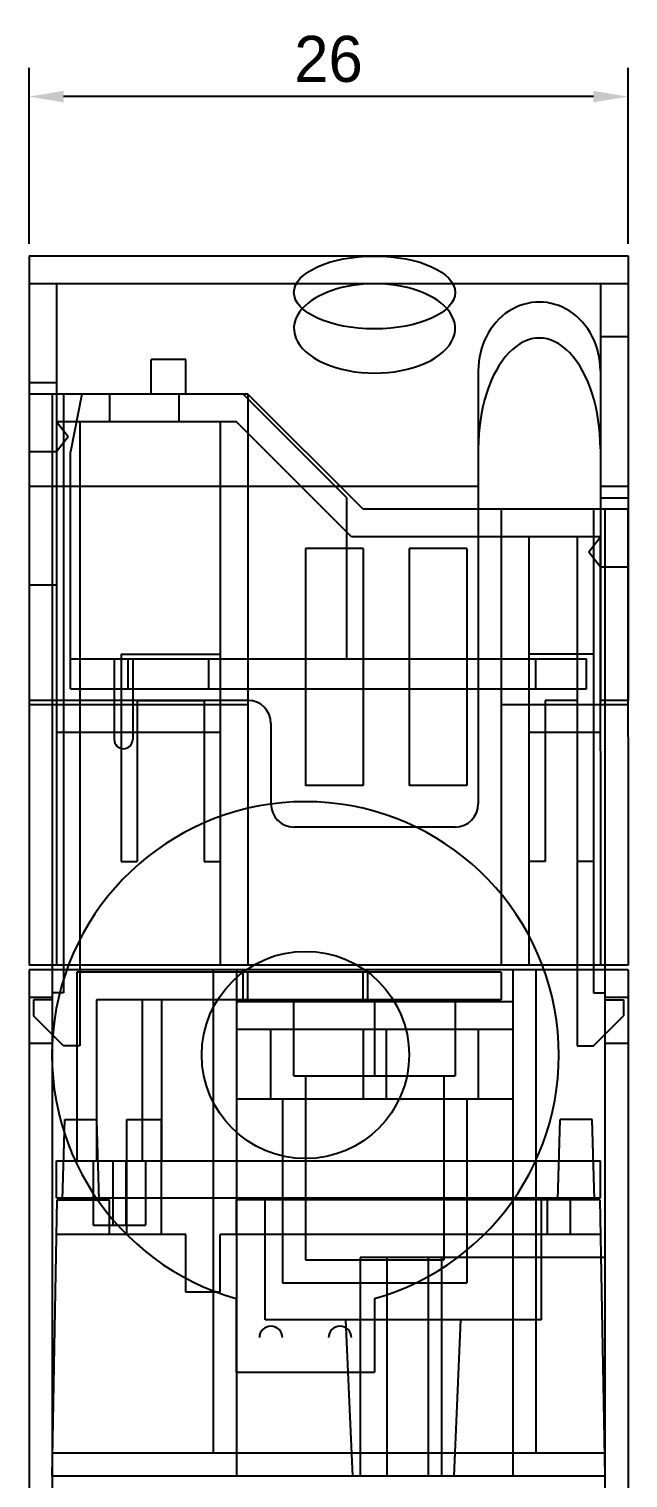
# Model space of a CAD drawing. Header units: millimetres. Extents: x 1406 to 2636, y 2148 to 2456.
# Drawn here: x 2091.3 to 2117.3, y 2245.1 to 2308 of the extents above; entities that cross this region are included whole.
import ezdxf

# ---------------------------------------------------------------- set-up
doc = ezdxf.new("R2010")
doc.units = ezdxf.units.MM
for name, color, linetype in [('Bus-Bar', 7, 'Continuous'), ('CASE-COVER', 7, 'Continuous'), ('CASE-상', 7, 'Continuous'), ('CASE-하', 7, 'Continuous'), ('CT', 7, 'Continuous'), ('PCB', 7, 'Continuous'), ('SCR', 7, 'Continuous'), ('단자대', 7, 'Continuous')]:
    doc.layers.add(name, color=color, linetype=linetype)
doc.dimstyles.new('ISO-25', dxfattribs={"dimtxt": 2, "dimasz": 1.5, "dimexe": 1.25, "dimexo": 0.625, "dimtad": 1, "dimtxsty": 'Standard', "dimcen": 2.5, "dimclrd": 6, "dimclre": 6, "dimclrt": 1, "dimazin": 0, "dimtfac": 1, "dimtmove": 0, "dimatfit": 3, "dimfxl": 1, "dimarcsym": 0})

# ---------------------------------------------------------------- blocks, each defined once
blk = doc.blocks.new('*D577')
at = {"color": 6, "lineweight": -2, "transparency": 16777216}
for p, q in [((2091.26, 2298.66), (2091.26, 2306.307)), ((2117.26, 2298.66), (2117.26, 2306.307)), ((2115.76, 2305.057), (2092.76, 2305.057))]:
    blk.add_line(p, q, dxfattribs=at)
at = {"color": 6, "transparency": 16777216}
for points in [[(2092.76, 2305.307), (2092.76, 2304.807), (2091.26, 2305.057)], [(2115.76, 2305.307), (2115.76, 2304.807), (2117.26, 2305.057)]]:
    blk.add_solid(points, dxfattribs=at)
at = {"layer": 'Defpoints', "color": 0, "transparency": 16777216}
for p in [(2091.26, 2305.057), (2091.26, 2298.035), (2117.26, 2298.035)]:
    blk.add_point(p, dxfattribs=at)
at = {"color": 1, "transparency": 16777216, "insert": (2104.26, 2306.682), "char_height": 2, "attachment_point": 5}
blk.add_mtext('26', dxfattribs=at)

msp = doc.modelspace()

# ---------------------------------------------------------------- linework, layer by layer
at = {"layer": 'Bus-Bar', "color": 2, "ltscale": 10}
for p, q in [((2111.76, 2267.035), (2093.34, 2267.035)), ((2093.34, 2267.035), (2093.34, 2258.835)), ((2111.76, 2267.035), (2111.76, 2265.835)), ((2111.76, 2265.835), (2094.188, 2265.835)), ((2094.188, 2265.835), (2094.188, 2258.835)), ((2096.168, 2265.835), (2096.168, 2258.835)), ((2097.017, 2265.835), (2097.017, 2258.835)), ((2094.047, 2258.835), (2094.047, 2256.035)), ((2094.896, 2258.835), (2094.896, 2256.035)), ((2095.461, 2258.835), (2095.461, 2256.035)), ((2096.31, 2258.835), (2096.31, 2256.035))]:
    msp.add_line(p, q, dxfattribs=at)
at = {"layer": 'Bus-Bar', "color": 2}
for p, q in [((2100.76, 2265.835), (2100.76, 2267.035)), ((2105.76, 2265.835), (2105.76, 2267.035)), ((2093.34, 2258.835), (2094.896, 2258.835)), ((2095.461, 2258.835), (2096.31, 2258.835)), ((2096.31, 2258.835), (2097.017, 2258.835)), ((2094.047, 2256.035), (2096.31, 2256.035))]:
    msp.add_line(p, q, dxfattribs=at)
at = {"layer": 'CASE-COVER', "color": 3, "ltscale": 10}
for p, q in [((2091.26, 2298.135), (2117.26, 2298.135)), ((2091.26, 2298.135), (2091.26, 2278.835)), ((2117.26, 2298.135), (2117.26, 2278.835)), ((2091.26, 2296.935), (2117.26, 2296.935)), ((2092.46, 2296.935), (2092.46, 2278.835)), ((2116.06, 2296.935), (2116.06, 2293.153)), ((2116.06, 2294.635), (2117.26, 2294.635)), ((2110.76, 2293.153), (2110.76, 2274.335)), ((2116.06, 2293.153), (2116.06, 2278.835)), ((2091.26, 2292.635), (2092.46, 2292.635)), ((2092.96, 2290.285), (2092.46, 2290.935)), ((2092.96, 2290.285), (2092.46, 2289.635)), ((2092.46, 2289.635), (2091.26, 2289.635)), ((2091.26, 2288.135), (2110.76, 2288.135)), ((2116.06, 2288.135), (2117.26, 2288.135)), ((2116.06, 2287.635), (2117.26, 2287.635)), ((2115.56, 2285.285), (2116.06, 2285.935)), ((2115.56, 2285.285), (2116.06, 2284.635)), ((2116.06, 2284.635), (2117.26, 2284.635)), ((2101.76, 2277.835), (2101.76, 2274.335))]:
    msp.add_line(p, q, dxfattribs=at)
at = {"layer": 'CASE-COVER', "color": 3}
for p, q in [((2092.46, 2283.835), (2091.26, 2283.835)), ((2100.76, 2278.835), (2091.26, 2278.835)), ((2117.26, 2278.835), (2116.06, 2278.835)), ((2109.76, 2273.335), (2102.76, 2273.335))]:
    msp.add_line(p, q, dxfattribs=at)
at = {"layer": 'CASE-COVER', "color": 3, "ltscale": 10}
for centre, start, end in [((2100.76, 2277.835), 0, 90), ((2109.76, 2274.335), 270, 0)]:
    msp.add_arc(centre, 1, start, end, dxfattribs=at)
at = {"layer": 'CASE-COVER', "color": 3}
msp.add_arc((2102.76, 2274.335), 1, 180, 270, dxfattribs=at)
msp.add_ellipse((2106.26, 2296.55), major_axis=(-3.5, 0), ratio=0.451575, dxfattribs=at)
for centre, major_axis, ratio, start_param, end_param in [((2106.26, 2294.99), (-3.5, 0), 0.554374, 3.600752, 5.824026), ((2113.41, 2293.153), (0, -2.982), 0.888581, 1.570796, 4.712389), ((2106.26, 2294.99), (-3.5, 0), 0.554374, 5.824026, 9.883937), ((2113.41, 2289.753), (0, -4.82), 0.549847, 1.570796, 4.712389)]:
    msp.add_ellipse(centre, major_axis=major_axis, ratio=ratio, start_param=start_param, end_param=end_param, dxfattribs=at)
at = {"layer": 'CASE-상', "color": 2, "ltscale": 10}
for p, q in [((2091.26, 2292.135), (2091.26, 2267.335)), ((2092.26, 2292.135), (2092.26, 2267.335)), ((2092.76, 2292.135), (2092.76, 2266.135)), ((2094.76, 2292.135), (2094.76, 2290.935)), ((2097.76, 2292.135), (2097.76, 2290.935)), ((2100.76, 2292.135), (2100.76, 2267.335)), ((2092.46, 2290.935), (2092.46, 2267.335)), ((2093.46, 2290.935), (2093.46, 2267.335)), ((2099.56, 2290.935), (2099.56, 2267.335)), ((2111.76, 2287.135), (2111.76, 2267.335)), ((2115.76, 2287.135), (2115.76, 2266.135)), ((2116.258, 2287.135), (2116.26, 2267.135)), ((2117.258, 2287.135), (2117.26, 2267.335)), ((2112.96, 2285.935), (2112.96, 2267.335)), ((2115.06, 2285.935), (2115.06, 2267.335)), ((2116.058, 2285.935), (2116.06, 2267.335)), ((2105.76, 2285.435), (2105.76, 2275.135)), ((2095.26, 2280.835), (2095.26, 2271.835)), ((2095.96, 2278.835), (2095.96, 2271.835)), ((2098.86, 2278.835), (2098.86, 2271.835)), ((2113.66, 2278.835), (2113.66, 2271.835)), ((2092.26, 2267.335), (2092.26, 2265.835)), ((2093.46, 2267.335), (2093.46, 2263.835)), ((2115.06, 2267.335), (2115.06, 2263.835)), ((2116.26, 2267.335), (2116.26, 2265.835)), ((2091.46, 2265.835), (2091.46, 2265.132)), ((2117.06, 2265.835), (2117.06, 2265.132))]:
    msp.add_line(p, q, dxfattribs=at)
at = {"layer": 'CASE-상', "color": 2}
for p, q in [((2100.76, 2292.135), (2091.26, 2292.135)), ((2105.76, 2287.135), (2100.76, 2292.135)), ((2100.263, 2290.935), (2092.46, 2290.935)), ((2105.263, 2285.935), (2100.263, 2290.935)), ((2117.258, 2287.135), (2105.76, 2287.135)), ((2116.058, 2285.935), (2105.263, 2285.935)), ((2103.26, 2285.435), (2103.26, 2275.135)), ((2105.76, 2285.435), (2103.26, 2285.435)), ((2107.76, 2285.435), (2107.76, 2275.135)), ((2110.26, 2285.435), (2107.76, 2285.435)), ((2110.26, 2285.435), (2110.26, 2275.135)), ((2095.26, 2280.835), (2099.56, 2280.835)), ((2115.76, 2280.835), (2112.96, 2280.835)), ((2100.76, 2278.635), (2091.26, 2278.635)), ((2095.96, 2278.835), (2098.86, 2278.835)), ((2117.259, 2278.636), (2111.76, 2278.636)), ((2115.06, 2278.835), (2113.66, 2278.835)), ((2099.56, 2277.435), (2092.46, 2277.435)), ((2116.059, 2277.436), (2112.96, 2277.436)), ((2105.76, 2275.135), (2103.26, 2275.135)), ((2110.26, 2275.135), (2107.76, 2275.135)), ((2095.26, 2271.835), (2095.96, 2271.835)), ((2098.86, 2271.835), (2099.56, 2271.835)), ((2113.66, 2271.835), (2112.96, 2271.835)), ((2115.76, 2271.835), (2115.06, 2271.835)), ((2117.26, 2267.335), (2091.26, 2267.335)), ((2092.26, 2265.835), (2091.46, 2265.835)), ((2092.76, 2266.135), (2092.26, 2266.135)), ((2115.76, 2266.135), (2116.26, 2266.135)), ((2116.26, 2265.835), (2117.06, 2265.835)), ((2092.76, 2263.835), (2091.46, 2265.135)), ((2115.76, 2263.835), (2117.06, 2265.135)), ((2093.46, 2263.835), (2092.76, 2263.835)), ((2115.06, 2263.835), (2115.76, 2263.835))]:
    msp.add_line(p, q, dxfattribs=at)
at = {"layer": 'CASE-하', "color": 5}
for p, q in [((2117.26, 2267.135), (2091.26, 2267.135)), ((2099.26, 2267.135), (2099.26, 2246.135)), ((2100.26, 2267.135), (2100.26, 2245.135)), ((2100.56, 2265.735), (2100.56, 2267.135)), ((2105.96, 2265.735), (2105.96, 2267.135)), ((2112.26, 2267.135), (2112.26, 2245.135)), ((2113.26, 2267.135), (2113.26, 2246.135)), ((2092.26, 2265.935), (2091.26, 2265.935)), ((2112.26, 2265.735), (2100.26, 2265.735)), ((2102.76, 2262.535), (2102.76, 2265.735)), ((2106.26, 2265.735), (2106.26, 2262.535)), ((2109.759, 2265.735), (2109.759, 2262.535)), ((2117.26, 2265.935), (2116.26, 2265.935)), ((2112.26, 2264.535), (2100.26, 2264.535)), ((2101.76, 2261.535), (2101.76, 2264.535)), ((2105.76, 2264.535), (2105.76, 2261.535)), ((2106.76, 2264.535), (2106.76, 2261.535)), ((2110.759, 2264.535), (2110.759, 2261.535)), ((2092.26, 2263.935), (2091.26, 2263.935)), ((2117.26, 2263.935), (2116.26, 2263.935)), ((2102.76, 2262.535), (2109.759, 2262.535)), ((2103.259, 2262.535), (2103.259, 2254.535)), ((2109.259, 2262.535), (2109.259, 2254.535)), ((2100.26, 2261.535), (2101.76, 2261.535)), ((2101.76, 2261.535), (2110.759, 2261.535)), ((2102.259, 2261.535), (2102.259, 2253.535)), ((2110.259, 2261.535), (2110.259, 2253.535)), ((2110.759, 2261.535), (2112.26, 2261.535)), ((2103.259, 2254.535), (2109.259, 2254.535)), ((2116.26, 2254.635), (2105.638, 2254.635)), ((2105.638, 2254.635), (2105.638, 2245.135)), ((2106.793, 2254.635), (2106.793, 2245.135)), ((2108.582, 2254.635), (2108.582, 2245.135)), ((2109.16, 2254.635), (2109.16, 2245.135)), ((2102.259, 2253.535), (2110.259, 2253.535)), ((2099.26, 2246.135), (2092.26, 2246.135)), ((2113.26, 2246.135), (2099.26, 2246.135)), ((2116.26, 2246.135), (2113.26, 2246.135)), ((2116.26, 2245.135), (2092.26, 2245.135))]:
    msp.add_line(p, q, dxfattribs=at)
at = {"layer": 'CASE-하', "color": 5, "ltscale": 10}
for p, q in [((2091.26, 2267.135), (2091.26, 2242.435)), ((2092.26, 2267.135), (2092.26, 2245.135)), ((2116.26, 2267.135), (2116.26, 2245.135)), ((2117.26, 2267.135), (2117.26, 2242.435)), ((2092.26, 2245.135), (2092.26, 2242.435)), ((2116.26, 2245.135), (2116.26, 2242.435))]:
    msp.add_line(p, q, dxfattribs=at)
at = {"layer": 'CT', "color": 1}
for p, q in [((2100.259, 2252.852), (2100.259, 2249.654)), ((2106.259, 2252.852), (2106.259, 2249.654)), ((2100.259, 2249.654), (2106.259, 2249.654))]:
    msp.add_line(p, q, dxfattribs=at)
msp.add_circle((2103.259, 2263.435), 4.5, dxfattribs=at)
for centre, radius, start, end in [((2103.259, 2263.435), 11, 285.82662, 254.17338), ((2101.759, 2251.156), 0.5, 0, 180), ((2104.759, 2251.156), 0.5, 0, 180)]:
    msp.add_arc(centre, radius, start, end, dxfattribs=at)
at = {"layer": 'PCB', "color": 1}
for p, q in [((2093.06, 2279.335), (2093.06, 2280.635)), ((2093.06, 2280.635), (2115.46, 2280.635)), ((2095.56, 2279.335), (2095.56, 2280.635)), ((2099.06, 2279.335), (2099.06, 2280.635)), ((2113.26, 2279.335), (2113.26, 2280.635)), ((2115.46, 2279.335), (2115.46, 2280.635)), ((2093.06, 2279.335), (2115.46, 2279.335)), ((2092.46, 2257.235), (2092.46, 2258.835)), ((2092.46, 2258.835), (2116.06, 2258.835)), ((2116.06, 2257.235), (2116.06, 2258.835)), ((2092.46, 2257.235), (2116.06, 2257.235))]:
    msp.add_line(p, q, dxfattribs=at)
at = {"layer": 'SCR', "color": 3, "ltscale": 10}
for p, q in [((2092.71, 2257.135), (2092.81, 2260.635)), ((2092.81, 2260.635), (2094.21, 2260.635)), ((2094.31, 2257.135), (2094.21, 2260.635)), ((2095.51, 2260.635), (2097.01, 2260.635)), ((2095.51, 2255.635), (2095.51, 2260.635)), ((2097.01, 2255.635), (2097.01, 2260.635)), ((2114.21, 2257.135), (2114.31, 2260.635)), ((2115.71, 2260.635), (2114.31, 2260.635)), ((2115.81, 2257.135), (2115.71, 2260.635)), ((2092.26, 2245.135), (2092.488, 2257.135)), ((2092.488, 2257.135), (2094.76, 2257.135)), ((2094.76, 2255.635), (2094.76, 2257.135)), ((2114.76, 2257.135), (2100.26, 2257.135)), ((2100.26, 2255.635), (2100.26, 2257.135)), ((2101.51, 2251.935), (2101.51, 2257.135)), ((2113.51, 2251.935), (2113.51, 2257.135)), ((2116.031, 2257.135), (2113.76, 2257.135)), ((2113.76, 2255.635), (2113.76, 2257.135)), ((2114.76, 2255.635), (2114.76, 2257.135)), ((2116.031, 2257.135), (2116.26, 2245.135)), ((2098.06, 2255.635), (2092.46, 2255.635)), ((2098.06, 2255.635), (2092.46, 2255.635)), ((2098.06, 2253.135), (2098.06, 2255.635)), ((2116.06, 2255.635), (2099.56, 2255.635)), ((2116.06, 2255.635), (2099.56, 2255.635)), ((2099.56, 2253.135), (2099.56, 2255.635)), ((2099.56, 2253.135), (2098.06, 2253.135)), ((2113.51, 2251.935), (2101.51, 2251.935)), ((2105.31, 2245.135), (2105.01, 2251.935)), ((2109.71, 2245.135), (2110.01, 2251.935)), ((2116.26, 2245.135), (2092.26, 2245.135))]:
    msp.add_line(p, q, dxfattribs=at)
at = {"layer": '단자대', "color": 5}
for p, q in [((2098.06, 2293.635), (2096.56, 2293.635)), ((2096.56, 2292.135), (2096.56, 2293.635)), ((2098.06, 2292.135), (2098.06, 2293.635)), ((2093.56, 2292.135), (2093.06, 2289.635)), ((2100.56, 2292.135), (2093.56, 2292.135)), ((2105.06, 2287.635), (2100.56, 2292.135)), ((2093.06, 2280.635), (2093.06, 2289.635)), ((2105.06, 2280.635), (2105.06, 2287.635)), ((2093.06, 2280.635), (2105.06, 2280.635)), ((2094.96, 2280.635), (2094.96, 2277.135)), ((2095.76, 2280.635), (2095.76, 2277.135))]:
    msp.add_line(p, q, dxfattribs=at)
msp.add_arc((2095.36, 2277.135), 0.4, 180, 0, dxfattribs=at)

# ---------------------------------------------------------------- dimensions: what is measured, and where the dimension line sits
dim = msp.add_linear_dim(base=(2091.26, 2305.057), p1=(2117.26, 2298.035), p2=(2091.26, 2298.035), angle=180, dimstyle='ISO-25')
dim.commit()
dim.dimension.update_dxf_attribs({"geometry": '*D577', "text_midpoint": (2104.26, 2306.682)})

doc.saveas('drawing.dxf')
